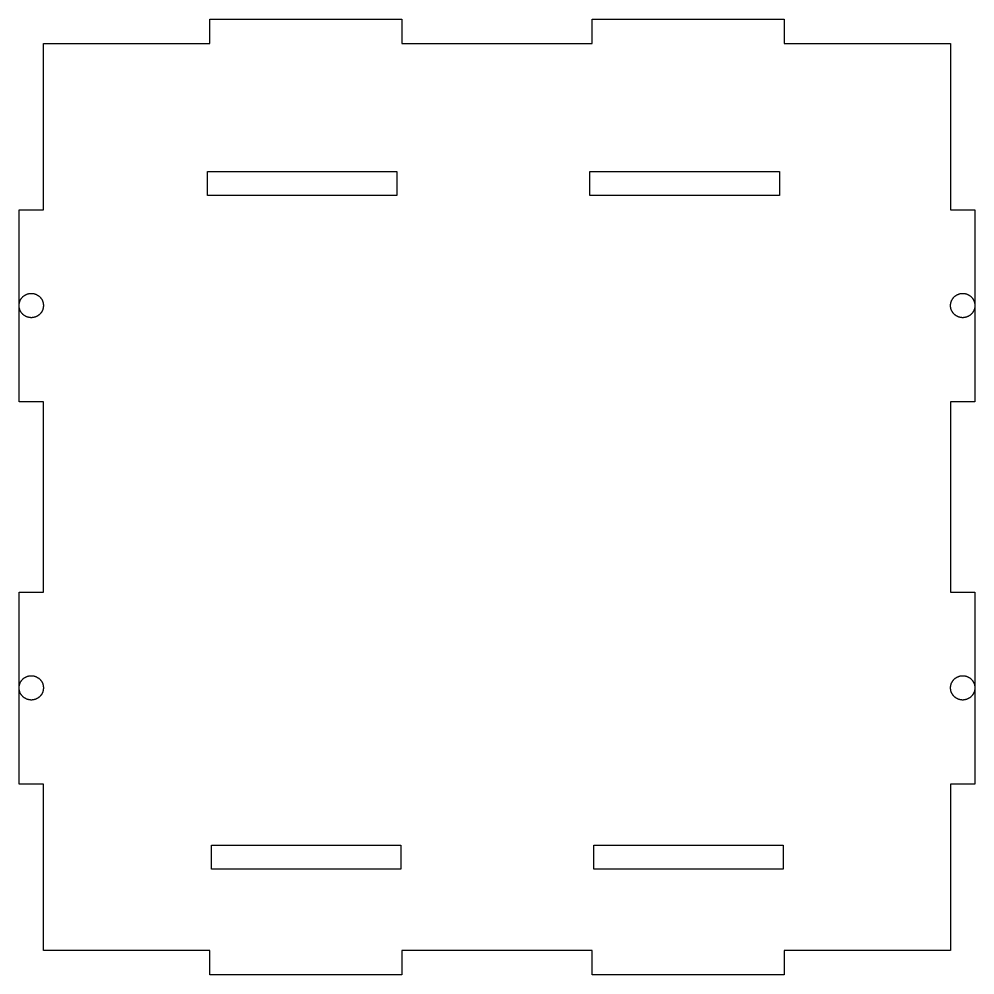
# Model space of a CAD drawing. Header units: millimetres. Extents: x 216 to 763, y 99 to 459.
# Drawn here: x 216.1 to 334.1, y 219.5 to 337.5 of the extents above; entities that cross this region are included whole.
import ezdxf

# ---------------------------------------------------------------- set-up
doc = ezdxf.new("R2010")
doc.units = ezdxf.units.MM
doc.layers.add('Your_Design', color=7, linetype='CONTINUOUS')

msp = doc.modelspace()

# ---------------------------------------------------------------- linework, layer by layer
at = {"layer": 'Your_Design', "color": 5}
for points in [[(219.13, 334.55), (239.69, 334.55), (239.69, 337.55), (263.37, 337.55), (263.37, 334.55), (286.89, 334.55), (286.89, 337.55), (310.57, 337.55), (310.57, 334.55), (331.13, 334.55), (331.13, 313.98), (334.13, 313.98), (334.13, 290.31), (331.13, 290.31), (331.13, 266.78), (334.13, 266.78), (334.13, 243.11), (331.13, 243.11), (331.13, 222.55), (310.57, 222.55), (310.57, 219.55), (286.89, 219.55), (286.89, 222.55), (263.37, 222.55), (263.37, 219.55), (239.69, 219.55), (239.69, 222.55), (219.13, 222.55), (219.13, 243.11), (216.13, 243.11), (216.13, 266.78), (219.13, 266.78), (219.13, 290.31), (216.13, 290.31), (216.13, 313.98), (219.13, 313.98), (219.13, 334.55)], [(239.4, 318.75), (262.78, 318.75), (262.78, 315.77), (239.4, 315.77), (239.4, 318.75)], [(286.61, 318.74), (309.99, 318.74), (309.99, 315.77), (286.61, 315.77), (286.61, 318.74)], [(219.13, 302.18), (219.13, 302.18), (219.13, 302.16), (219.13, 302.13), (219.13, 302.1), (219.13, 302.08), (219.13, 302.05), (219.12, 302.03), (219.12, 302), (219.12, 301.97), (219.11, 301.95), (219.11, 301.92), (219.1, 301.9), (219.1, 301.87), (219.09, 301.85), (219.09, 301.82), (219.08, 301.79), (219.07, 301.77), (219.07, 301.74), (219.06, 301.72), (219.05, 301.69), (219.04, 301.67), (219.03, 301.65), (219.02, 301.62), (219.01, 301.6), (219, 301.57), (218.99, 301.55), (218.98, 301.53), (218.97, 301.5), (218.96, 301.48), (218.94, 301.46), (218.93, 301.43), (218.92, 301.41), (218.9, 301.39), (218.89, 301.37), (218.88, 301.34), (218.86, 301.32), (218.85, 301.3), (218.83, 301.28), (218.81, 301.26), (218.8, 301.24), (218.78, 301.22), (218.76, 301.2), (218.75, 301.18), (218.73, 301.16), (218.71, 301.14), (218.69, 301.12), (218.67, 301.1), (218.65, 301.09), (218.64, 301.07), (218.62, 301.05), (218.6, 301.03), (218.58, 301.02), (218.56, 301), (218.53, 300.98), (218.51, 300.97), (218.49, 300.95), (218.47, 300.94), (218.45, 300.92), (218.43, 300.91), (218.4, 300.9), (218.38, 300.88), (218.36, 300.87), (218.34, 300.86), (218.31, 300.85), (218.29, 300.83), (218.27, 300.82), (218.24, 300.81), (218.22, 300.8), (218.19, 300.79), (218.17, 300.78), (218.14, 300.77), (218.12, 300.76), (218.09, 300.76), (218.07, 300.75), (218.04, 300.74), (218.02, 300.73), (217.99, 300.73), (217.97, 300.72), (217.94, 300.72), (217.92, 300.71), (217.89, 300.71), (217.87, 300.7), (217.84, 300.7), (217.81, 300.69), (217.79, 300.69), (217.76, 300.69), (217.74, 300.69), (217.71, 300.68), (217.68, 300.68), (217.66, 300.68), (217.63, 300.68), (217.61, 300.68), (217.58, 300.68), (217.55, 300.68), (217.53, 300.69), (217.5, 300.69), (217.47, 300.69), (217.45, 300.69), (217.42, 300.7), (217.4, 300.7), (217.37, 300.71), (217.35, 300.71), (217.32, 300.72), (217.29, 300.72), (217.27, 300.73), (217.24, 300.73), (217.22, 300.74), (217.19, 300.75), (217.17, 300.76), (217.14, 300.76), (217.12, 300.77), (217.09, 300.78), (217.07, 300.79), (217.05, 300.8), (217.02, 300.81), (217, 300.82), (216.97, 300.83), (216.95, 300.85), (216.93, 300.86), (216.9, 300.87), (216.88, 300.88), (216.86, 300.9), (216.84, 300.91), (216.81, 300.92), (216.79, 300.94), (216.77, 300.95), (216.75, 300.97), (216.73, 300.98), (216.71, 301), (216.69, 301.02), (216.67, 301.03), (216.65, 301.05), (216.63, 301.07), (216.61, 301.09), (216.59, 301.1), (216.57, 301.12), (216.55, 301.14), (216.53, 301.16), (216.52, 301.18), (216.5, 301.2), (216.48, 301.22), (216.47, 301.24), (216.45, 301.26), (216.43, 301.28), (216.42, 301.3), (216.4, 301.32), (216.39, 301.34), (216.37, 301.37), (216.36, 301.39), (216.35, 301.41), (216.33, 301.43), (216.32, 301.46), (216.31, 301.48), (216.29, 301.5), (216.28, 301.53), (216.27, 301.55), (216.26, 301.57), (216.25, 301.6), (216.24, 301.62), (216.23, 301.65), (216.22, 301.67), (216.21, 301.69), (216.2, 301.72), (216.2, 301.74), (216.19, 301.77), (216.18, 301.79), (216.18, 301.82), (216.17, 301.85), (216.16, 301.87), (216.16, 301.9), (216.15, 301.92), (216.15, 301.95), (216.15, 301.97), (216.14, 302), (216.14, 302.03), (216.14, 302.05), (216.13, 302.08), (216.13, 302.1), (216.13, 302.13), (216.13, 302.16), (216.13, 302.18), (216.13, 302.21), (216.13, 302.24), (216.13, 302.26), (216.13, 302.29), (216.14, 302.31), (216.14, 302.34), (216.14, 302.37), (216.15, 302.39), (216.15, 302.42), (216.15, 302.44), (216.16, 302.47), (216.16, 302.49), (216.17, 302.52), (216.18, 302.55), (216.18, 302.57), (216.19, 302.6), (216.2, 302.62), (216.2, 302.65), (216.21, 302.67), (216.22, 302.7), (216.23, 302.72), (216.24, 302.74), (216.25, 302.77), (216.26, 302.79), (216.27, 302.82), (216.28, 302.84), (216.29, 302.86), (216.31, 302.89), (216.32, 302.91), (216.33, 302.93), (216.35, 302.96), (216.36, 302.98), (216.37, 303), (216.39, 303.02), (216.4, 303.04), (216.42, 303.06), (216.43, 303.09), (216.45, 303.11), (216.47, 303.13), (216.48, 303.15), (216.5, 303.17), (216.52, 303.19), (216.53, 303.21), (216.55, 303.23), (216.57, 303.24), (216.59, 303.26), (216.61, 303.28), (216.63, 303.3), (216.65, 303.32), (216.67, 303.33), (216.69, 303.35), (216.71, 303.37), (216.73, 303.38), (216.75, 303.4), (216.77, 303.41), (216.79, 303.43), (216.81, 303.44), (216.84, 303.46), (216.86, 303.47), (216.88, 303.48), (216.9, 303.5), (216.93, 303.51), (216.95, 303.52), (216.97, 303.53), (217, 303.54), (217.02, 303.55), (217.05, 303.56), (217.07, 303.57), (217.09, 303.58), (217.12, 303.59), (217.14, 303.6), (217.17, 303.61), (217.19, 303.62), (217.22, 303.62), (217.24, 303.63), (217.27, 303.64), (217.29, 303.64), (217.32, 303.65), (217.35, 303.66), (217.37, 303.66), (217.4, 303.66), (217.42, 303.67), (217.45, 303.67), (217.47, 303.67), (217.5, 303.68), (217.53, 303.68), (217.55, 303.68), (217.58, 303.68), (217.61, 303.68), (217.63, 303.68), (217.66, 303.68), (217.68, 303.68), (217.71, 303.68), (217.74, 303.68), (217.76, 303.68), (217.79, 303.67), (217.81, 303.67), (217.84, 303.67), (217.87, 303.66), (217.89, 303.66), (217.92, 303.66), (217.94, 303.65), (217.97, 303.64), (217.99, 303.64), (218.02, 303.63), (218.04, 303.62), (218.07, 303.62), (218.09, 303.61), (218.12, 303.6), (218.14, 303.59), (218.17, 303.58), (218.19, 303.57), (218.22, 303.56), (218.24, 303.55), (218.27, 303.54), (218.29, 303.53), (218.31, 303.52), (218.34, 303.51), (218.36, 303.5), (218.38, 303.48), (218.4, 303.47), (218.43, 303.46), (218.45, 303.44), (218.47, 303.43), (218.49, 303.41), (218.51, 303.4), (218.53, 303.38), (218.56, 303.37), (218.58, 303.35), (218.6, 303.33), (218.62, 303.32), (218.64, 303.3), (218.65, 303.28), (218.67, 303.26), (218.69, 303.24), (218.71, 303.23), (218.73, 303.21), (218.75, 303.19), (218.76, 303.17), (218.78, 303.15), (218.8, 303.13), (218.81, 303.11), (218.83, 303.09), (218.85, 303.06), (218.86, 303.04), (218.88, 303.02), (218.89, 303), (218.9, 302.98), (218.92, 302.96), (218.93, 302.93), (218.94, 302.91), (218.96, 302.89), (218.97, 302.86), (218.98, 302.84), (218.99, 302.82), (219, 302.79), (219.01, 302.77), (219.02, 302.74), (219.03, 302.72), (219.04, 302.7), (219.05, 302.67), (219.06, 302.65), (219.07, 302.62), (219.07, 302.6), (219.08, 302.57), (219.09, 302.55), (219.09, 302.52), (219.1, 302.49), (219.1, 302.47), (219.11, 302.44), (219.11, 302.42), (219.12, 302.39), (219.12, 302.37), (219.12, 302.34), (219.13, 302.31), (219.13, 302.29), (219.13, 302.26), (219.13, 302.24), (219.13, 302.21), (219.13, 302.18)], [(334.13, 302.18), (334.13, 302.18), (334.13, 302.16), (334.13, 302.13), (334.13, 302.1), (334.13, 302.08), (334.13, 302.05), (334.12, 302.03), (334.12, 302), (334.12, 301.97), (334.11, 301.95), (334.11, 301.92), (334.1, 301.9), (334.1, 301.87), (334.09, 301.85), (334.09, 301.82), (334.08, 301.79), (334.07, 301.77), (334.07, 301.74), (334.06, 301.72), (334.05, 301.69), (334.04, 301.67), (334.03, 301.65), (334.02, 301.62), (334.01, 301.6), (334, 301.57), (333.99, 301.55), (333.98, 301.53), (333.97, 301.5), (333.96, 301.48), (333.94, 301.46), (333.93, 301.43), (333.92, 301.41), (333.9, 301.39), (333.89, 301.37), (333.88, 301.34), (333.86, 301.32), (333.85, 301.3), (333.83, 301.28), (333.81, 301.26), (333.8, 301.24), (333.78, 301.22), (333.76, 301.2), (333.75, 301.18), (333.73, 301.16), (333.71, 301.14), (333.69, 301.12), (333.67, 301.1), (333.65, 301.09), (333.64, 301.07), (333.62, 301.05), (333.6, 301.03), (333.58, 301.02), (333.55, 301), (333.53, 300.98), (333.51, 300.97), (333.49, 300.95), (333.47, 300.94), (333.45, 300.92), (333.43, 300.91), (333.4, 300.9), (333.38, 300.88), (333.36, 300.87), (333.34, 300.86), (333.31, 300.85), (333.29, 300.83), (333.27, 300.82), (333.24, 300.81), (333.22, 300.8), (333.19, 300.79), (333.17, 300.78), (333.14, 300.77), (333.12, 300.76), (333.09, 300.76), (333.07, 300.75), (333.04, 300.74), (333.02, 300.73), (332.99, 300.73), (332.97, 300.72), (332.94, 300.72), (332.92, 300.71), (332.89, 300.71), (332.87, 300.7), (332.84, 300.7), (332.81, 300.69), (332.79, 300.69), (332.76, 300.69), (332.74, 300.69), (332.71, 300.68), (332.68, 300.68), (332.66, 300.68), (332.63, 300.68), (332.61, 300.68), (332.58, 300.68), (332.55, 300.68), (332.53, 300.69), (332.5, 300.69), (332.47, 300.69), (332.45, 300.69), (332.42, 300.7), (332.4, 300.7), (332.37, 300.71), (332.35, 300.71), (332.32, 300.72), (332.29, 300.72), (332.27, 300.73), (332.24, 300.73), (332.22, 300.74), (332.19, 300.75), (332.17, 300.76), (332.14, 300.76), (332.12, 300.77), (332.09, 300.78), (332.07, 300.79), (332.05, 300.8), (332.02, 300.81), (332, 300.82), (331.97, 300.83), (331.95, 300.85), (331.93, 300.86), (331.9, 300.87), (331.88, 300.88), (331.86, 300.9), (331.84, 300.91), (331.81, 300.92), (331.79, 300.94), (331.77, 300.95), (331.75, 300.97), (331.73, 300.98), (331.71, 301), (331.69, 301.02), (331.67, 301.03), (331.65, 301.05), (331.63, 301.07), (331.61, 301.09), (331.59, 301.1), (331.57, 301.12), (331.55, 301.14), (331.53, 301.16), (331.52, 301.18), (331.5, 301.2), (331.48, 301.22), (331.47, 301.24), (331.45, 301.26), (331.43, 301.28), (331.42, 301.3), (331.4, 301.32), (331.39, 301.34), (331.37, 301.37), (331.36, 301.39), (331.35, 301.41), (331.33, 301.43), (331.32, 301.46), (331.31, 301.48), (331.29, 301.5), (331.28, 301.53), (331.27, 301.55), (331.26, 301.57), (331.25, 301.6), (331.24, 301.62), (331.23, 301.65), (331.22, 301.67), (331.21, 301.69), (331.2, 301.72), (331.2, 301.74), (331.19, 301.77), (331.18, 301.79), (331.18, 301.82), (331.17, 301.85), (331.16, 301.87), (331.16, 301.9), (331.15, 301.92), (331.15, 301.95), (331.15, 301.97), (331.14, 302), (331.14, 302.03), (331.14, 302.05), (331.13, 302.08), (331.13, 302.1), (331.13, 302.13), (331.13, 302.16), (331.13, 302.18), (331.13, 302.21), (331.13, 302.24), (331.13, 302.26), (331.13, 302.29), (331.14, 302.31), (331.14, 302.34), (331.14, 302.37), (331.15, 302.39), (331.15, 302.42), (331.15, 302.44), (331.16, 302.47), (331.16, 302.49), (331.17, 302.52), (331.18, 302.55), (331.18, 302.57), (331.19, 302.6), (331.2, 302.62), (331.2, 302.65), (331.21, 302.67), (331.22, 302.7), (331.23, 302.72), (331.24, 302.74), (331.25, 302.77), (331.26, 302.79), (331.27, 302.82), (331.28, 302.84), (331.29, 302.86), (331.31, 302.89), (331.32, 302.91), (331.33, 302.93), (331.35, 302.96), (331.36, 302.98), (331.37, 303), (331.39, 303.02), (331.4, 303.04), (331.42, 303.06), (331.43, 303.09), (331.45, 303.11), (331.47, 303.13), (331.48, 303.15), (331.5, 303.17), (331.52, 303.19), (331.53, 303.21), (331.55, 303.23), (331.57, 303.24), (331.59, 303.26), (331.61, 303.28), (331.63, 303.3), (331.65, 303.32), (331.67, 303.33), (331.69, 303.35), (331.71, 303.37), (331.73, 303.38), (331.75, 303.4), (331.77, 303.41), (331.79, 303.43), (331.81, 303.44), (331.84, 303.46), (331.86, 303.47), (331.88, 303.48), (331.9, 303.5), (331.93, 303.51), (331.95, 303.52), (331.97, 303.53), (332, 303.54), (332.02, 303.55), (332.05, 303.56), (332.07, 303.57), (332.09, 303.58), (332.12, 303.59), (332.14, 303.6), (332.17, 303.61), (332.19, 303.62), (332.22, 303.62), (332.24, 303.63), (332.27, 303.64), (332.29, 303.64), (332.32, 303.65), (332.35, 303.66), (332.37, 303.66), (332.4, 303.66), (332.42, 303.67), (332.45, 303.67), (332.47, 303.67), (332.5, 303.68), (332.53, 303.68), (332.55, 303.68), (332.58, 303.68), (332.61, 303.68), (332.63, 303.68), (332.66, 303.68), (332.68, 303.68), (332.71, 303.68), (332.74, 303.68), (332.76, 303.68), (332.79, 303.67), (332.81, 303.67), (332.84, 303.67), (332.87, 303.66), (332.89, 303.66), (332.92, 303.66), (332.94, 303.65), (332.97, 303.64), (332.99, 303.64), (333.02, 303.63), (333.04, 303.62), (333.07, 303.62), (333.09, 303.61), (333.12, 303.6), (333.14, 303.59), (333.17, 303.58), (333.19, 303.57), (333.22, 303.56), (333.24, 303.55), (333.27, 303.54), (333.29, 303.53), (333.31, 303.52), (333.34, 303.51), (333.36, 303.5), (333.38, 303.48), (333.4, 303.47), (333.43, 303.46), (333.45, 303.44), (333.47, 303.43), (333.49, 303.41), (333.51, 303.4), (333.53, 303.38), (333.55, 303.37), (333.58, 303.35), (333.6, 303.33), (333.62, 303.32), (333.64, 303.3), (333.65, 303.28), (333.67, 303.26), (333.69, 303.24), (333.71, 303.23), (333.73, 303.21), (333.75, 303.19), (333.76, 303.17), (333.78, 303.15), (333.8, 303.13), (333.81, 303.11), (333.83, 303.09), (333.85, 303.06), (333.86, 303.04), (333.88, 303.02), (333.89, 303), (333.9, 302.98), (333.92, 302.96), (333.93, 302.93), (333.94, 302.91), (333.96, 302.89), (333.97, 302.86), (333.98, 302.84), (333.99, 302.82), (334, 302.79), (334.01, 302.77), (334.02, 302.74), (334.03, 302.72), (334.04, 302.7), (334.05, 302.67), (334.06, 302.65), (334.07, 302.62), (334.07, 302.6), (334.08, 302.57), (334.09, 302.55), (334.09, 302.52), (334.1, 302.49), (334.1, 302.47), (334.11, 302.44), (334.11, 302.42), (334.12, 302.39), (334.12, 302.37), (334.12, 302.34), (334.13, 302.31), (334.13, 302.29), (334.13, 302.26), (334.13, 302.24), (334.13, 302.21), (334.13, 302.18)], [(219.13, 254.98), (219.13, 254.98), (219.13, 254.96), (219.13, 254.93), (219.13, 254.9), (219.13, 254.88), (219.13, 254.85), (219.12, 254.83), (219.12, 254.8), (219.12, 254.77), (219.11, 254.75), (219.11, 254.72), (219.1, 254.7), (219.1, 254.67), (219.09, 254.65), (219.09, 254.62), (219.08, 254.59), (219.07, 254.57), (219.07, 254.54), (219.06, 254.52), (219.05, 254.49), (219.04, 254.47), (219.03, 254.45), (219.02, 254.42), (219.01, 254.4), (219, 254.37), (218.99, 254.35), (218.98, 254.33), (218.97, 254.3), (218.96, 254.28), (218.94, 254.26), (218.93, 254.23), (218.92, 254.21), (218.9, 254.19), (218.89, 254.17), (218.88, 254.14), (218.86, 254.12), (218.85, 254.1), (218.83, 254.08), (218.81, 254.06), (218.8, 254.04), (218.78, 254.02), (218.76, 254), (218.75, 253.98), (218.73, 253.96), (218.71, 253.94), (218.69, 253.92), (218.67, 253.9), (218.65, 253.89), (218.64, 253.87), (218.62, 253.85), (218.6, 253.83), (218.58, 253.82), (218.56, 253.8), (218.53, 253.78), (218.51, 253.77), (218.49, 253.75), (218.47, 253.74), (218.45, 253.72), (218.43, 253.71), (218.4, 253.7), (218.38, 253.68), (218.36, 253.67), (218.34, 253.66), (218.31, 253.65), (218.29, 253.63), (218.27, 253.62), (218.24, 253.61), (218.22, 253.6), (218.19, 253.59), (218.17, 253.58), (218.14, 253.57), (218.12, 253.56), (218.09, 253.56), (218.07, 253.55), (218.04, 253.54), (218.02, 253.53), (217.99, 253.53), (217.97, 253.52), (217.94, 253.52), (217.92, 253.51), (217.89, 253.51), (217.87, 253.5), (217.84, 253.5), (217.81, 253.49), (217.79, 253.49), (217.76, 253.49), (217.74, 253.49), (217.71, 253.48), (217.68, 253.48), (217.66, 253.48), (217.63, 253.48), (217.61, 253.48), (217.58, 253.48), (217.55, 253.48), (217.53, 253.49), (217.5, 253.49), (217.47, 253.49), (217.45, 253.49), (217.42, 253.5), (217.4, 253.5), (217.37, 253.51), (217.35, 253.51), (217.32, 253.52), (217.29, 253.52), (217.27, 253.53), (217.24, 253.53), (217.22, 253.54), (217.19, 253.55), (217.17, 253.56), (217.14, 253.56), (217.12, 253.57), (217.09, 253.58), (217.07, 253.59), (217.05, 253.6), (217.02, 253.61), (217, 253.62), (216.97, 253.63), (216.95, 253.65), (216.93, 253.66), (216.9, 253.67), (216.88, 253.68), (216.86, 253.7), (216.84, 253.71), (216.81, 253.72), (216.79, 253.74), (216.77, 253.75), (216.75, 253.77), (216.73, 253.78), (216.71, 253.8), (216.69, 253.82), (216.67, 253.83), (216.65, 253.85), (216.63, 253.87), (216.61, 253.89), (216.59, 253.9), (216.57, 253.92), (216.55, 253.94), (216.53, 253.96), (216.52, 253.98), (216.5, 254), (216.48, 254.02), (216.47, 254.04), (216.45, 254.06), (216.43, 254.08), (216.42, 254.1), (216.4, 254.12), (216.39, 254.14), (216.37, 254.17), (216.36, 254.19), (216.35, 254.21), (216.33, 254.23), (216.32, 254.26), (216.31, 254.28), (216.29, 254.3), (216.28, 254.33), (216.27, 254.35), (216.26, 254.37), (216.25, 254.4), (216.24, 254.42), (216.23, 254.45), (216.22, 254.47), (216.21, 254.49), (216.2, 254.52), (216.2, 254.54), (216.19, 254.57), (216.18, 254.59), (216.18, 254.62), (216.17, 254.65), (216.16, 254.67), (216.16, 254.7), (216.15, 254.72), (216.15, 254.75), (216.15, 254.77), (216.14, 254.8), (216.14, 254.83), (216.14, 254.85), (216.13, 254.88), (216.13, 254.9), (216.13, 254.93), (216.13, 254.96), (216.13, 254.98), (216.13, 255.01), (216.13, 255.04), (216.13, 255.06), (216.13, 255.09), (216.14, 255.11), (216.14, 255.14), (216.14, 255.17), (216.15, 255.19), (216.15, 255.22), (216.15, 255.24), (216.16, 255.27), (216.16, 255.29), (216.17, 255.32), (216.18, 255.35), (216.18, 255.37), (216.19, 255.4), (216.2, 255.42), (216.2, 255.45), (216.21, 255.47), (216.22, 255.5), (216.23, 255.52), (216.24, 255.54), (216.25, 255.57), (216.26, 255.59), (216.27, 255.62), (216.28, 255.64), (216.29, 255.66), (216.31, 255.69), (216.32, 255.71), (216.33, 255.73), (216.35, 255.76), (216.36, 255.78), (216.37, 255.8), (216.39, 255.82), (216.4, 255.84), (216.42, 255.86), (216.43, 255.89), (216.45, 255.91), (216.47, 255.93), (216.48, 255.95), (216.5, 255.97), (216.52, 255.99), (216.53, 256.01), (216.55, 256.03), (216.57, 256.04), (216.59, 256.06), (216.61, 256.08), (216.63, 256.1), (216.65, 256.12), (216.67, 256.13), (216.69, 256.15), (216.71, 256.17), (216.73, 256.18), (216.75, 256.2), (216.77, 256.21), (216.79, 256.23), (216.81, 256.24), (216.84, 256.26), (216.86, 256.27), (216.88, 256.28), (216.9, 256.3), (216.93, 256.31), (216.95, 256.32), (216.97, 256.33), (217, 256.34), (217.02, 256.35), (217.05, 256.36), (217.07, 256.37), (217.09, 256.38), (217.12, 256.39), (217.14, 256.4), (217.17, 256.41), (217.19, 256.42), (217.22, 256.42), (217.24, 256.43), (217.27, 256.44), (217.29, 256.44), (217.32, 256.45), (217.35, 256.46), (217.37, 256.46), (217.4, 256.46), (217.42, 256.47), (217.45, 256.47), (217.47, 256.47), (217.5, 256.48), (217.53, 256.48), (217.55, 256.48), (217.58, 256.48), (217.61, 256.48), (217.63, 256.48), (217.66, 256.48), (217.68, 256.48), (217.71, 256.48), (217.74, 256.48), (217.76, 256.48), (217.79, 256.47), (217.81, 256.47), (217.84, 256.47), (217.87, 256.46), (217.89, 256.46), (217.92, 256.46), (217.94, 256.45), (217.97, 256.44), (217.99, 256.44), (218.02, 256.43), (218.04, 256.42), (218.07, 256.42), (218.09, 256.41), (218.12, 256.4), (218.14, 256.39), (218.17, 256.38), (218.19, 256.37), (218.22, 256.36), (218.24, 256.35), (218.27, 256.34), (218.29, 256.33), (218.31, 256.32), (218.34, 256.31), (218.36, 256.3), (218.38, 256.28), (218.4, 256.27), (218.43, 256.26), (218.45, 256.24), (218.47, 256.23), (218.49, 256.21), (218.51, 256.2), (218.53, 256.18), (218.56, 256.17), (218.58, 256.15), (218.6, 256.13), (218.62, 256.12), (218.64, 256.1), (218.65, 256.08), (218.67, 256.06), (218.69, 256.04), (218.71, 256.03), (218.73, 256.01), (218.75, 255.99), (218.76, 255.97), (218.78, 255.95), (218.8, 255.93), (218.81, 255.91), (218.83, 255.89), (218.85, 255.86), (218.86, 255.84), (218.88, 255.82), (218.89, 255.8), (218.9, 255.78), (218.92, 255.76), (218.93, 255.73), (218.94, 255.71), (218.96, 255.69), (218.97, 255.66), (218.98, 255.64), (218.99, 255.62), (219, 255.59), (219.01, 255.57), (219.02, 255.54), (219.03, 255.52), (219.04, 255.5), (219.05, 255.47), (219.06, 255.45), (219.07, 255.42), (219.07, 255.4), (219.08, 255.37), (219.09, 255.35), (219.09, 255.32), (219.1, 255.29), (219.1, 255.27), (219.11, 255.24), (219.11, 255.22), (219.12, 255.19), (219.12, 255.17), (219.12, 255.14), (219.13, 255.11), (219.13, 255.09), (219.13, 255.06), (219.13, 255.04), (219.13, 255.01), (219.13, 254.98)], [(334.13, 254.98), (334.13, 254.98), (334.13, 254.96), (334.13, 254.93), (334.13, 254.9), (334.13, 254.88), (334.13, 254.85), (334.12, 254.83), (334.12, 254.8), (334.12, 254.77), (334.11, 254.75), (334.11, 254.72), (334.1, 254.7), (334.1, 254.67), (334.09, 254.65), (334.09, 254.62), (334.08, 254.59), (334.07, 254.57), (334.07, 254.54), (334.06, 254.52), (334.05, 254.49), (334.04, 254.47), (334.03, 254.45), (334.02, 254.42), (334.01, 254.4), (334, 254.37), (333.99, 254.35), (333.98, 254.33), (333.97, 254.3), (333.96, 254.28), (333.94, 254.26), (333.93, 254.23), (333.92, 254.21), (333.9, 254.19), (333.89, 254.17), (333.88, 254.14), (333.86, 254.12), (333.85, 254.1), (333.83, 254.08), (333.81, 254.06), (333.8, 254.04), (333.78, 254.02), (333.76, 254), (333.75, 253.98), (333.73, 253.96), (333.71, 253.94), (333.69, 253.92), (333.67, 253.9), (333.65, 253.89), (333.64, 253.87), (333.62, 253.85), (333.6, 253.83), (333.58, 253.82), (333.55, 253.8), (333.53, 253.78), (333.51, 253.77), (333.49, 253.75), (333.47, 253.74), (333.45, 253.72), (333.43, 253.71), (333.4, 253.7), (333.38, 253.68), (333.36, 253.67), (333.34, 253.66), (333.31, 253.65), (333.29, 253.63), (333.27, 253.62), (333.24, 253.61), (333.22, 253.6), (333.19, 253.59), (333.17, 253.58), (333.14, 253.57), (333.12, 253.56), (333.09, 253.56), (333.07, 253.55), (333.04, 253.54), (333.02, 253.53), (332.99, 253.53), (332.97, 253.52), (332.94, 253.52), (332.92, 253.51), (332.89, 253.51), (332.87, 253.5), (332.84, 253.5), (332.81, 253.49), (332.79, 253.49), (332.76, 253.49), (332.74, 253.49), (332.71, 253.48), (332.68, 253.48), (332.66, 253.48), (332.63, 253.48), (332.61, 253.48), (332.58, 253.48), (332.55, 253.48), (332.53, 253.49), (332.5, 253.49), (332.47, 253.49), (332.45, 253.49), (332.42, 253.5), (332.4, 253.5), (332.37, 253.51), (332.35, 253.51), (332.32, 253.52), (332.29, 253.52), (332.27, 253.53), (332.24, 253.53), (332.22, 253.54), (332.19, 253.55), (332.17, 253.56), (332.14, 253.56), (332.12, 253.57), (332.09, 253.58), (332.07, 253.59), (332.05, 253.6), (332.02, 253.61), (332, 253.62), (331.97, 253.63), (331.95, 253.65), (331.93, 253.66), (331.9, 253.67), (331.88, 253.68), (331.86, 253.7), (331.84, 253.71), (331.81, 253.72), (331.79, 253.74), (331.77, 253.75), (331.75, 253.77), (331.73, 253.78), (331.71, 253.8), (331.69, 253.82), (331.67, 253.83), (331.65, 253.85), (331.63, 253.87), (331.61, 253.89), (331.59, 253.9), (331.57, 253.92), (331.55, 253.94), (331.53, 253.96), (331.52, 253.98), (331.5, 254), (331.48, 254.02), (331.47, 254.04), (331.45, 254.06), (331.43, 254.08), (331.42, 254.1), (331.4, 254.12), (331.39, 254.14), (331.37, 254.17), (331.36, 254.19), (331.35, 254.21), (331.33, 254.23), (331.32, 254.26), (331.31, 254.28), (331.29, 254.3), (331.28, 254.33), (331.27, 254.35), (331.26, 254.37), (331.25, 254.4), (331.24, 254.42), (331.23, 254.45), (331.22, 254.47), (331.21, 254.49), (331.2, 254.52), (331.2, 254.54), (331.19, 254.57), (331.18, 254.59), (331.18, 254.62), (331.17, 254.65), (331.16, 254.67), (331.16, 254.7), (331.15, 254.72), (331.15, 254.75), (331.15, 254.77), (331.14, 254.8), (331.14, 254.83), (331.14, 254.85), (331.13, 254.88), (331.13, 254.9), (331.13, 254.93), (331.13, 254.96), (331.13, 254.98), (331.13, 255.01), (331.13, 255.04), (331.13, 255.06), (331.13, 255.09), (331.14, 255.11), (331.14, 255.14), (331.14, 255.17), (331.15, 255.19), (331.15, 255.22), (331.15, 255.24), (331.16, 255.27), (331.16, 255.29), (331.17, 255.32), (331.18, 255.35), (331.18, 255.37), (331.19, 255.4), (331.2, 255.42), (331.2, 255.45), (331.21, 255.47), (331.22, 255.5), (331.23, 255.52), (331.24, 255.54), (331.25, 255.57), (331.26, 255.59), (331.27, 255.62), (331.28, 255.64), (331.29, 255.66), (331.31, 255.69), (331.32, 255.71), (331.33, 255.73), (331.35, 255.76), (331.36, 255.78), (331.37, 255.8), (331.39, 255.82), (331.4, 255.84), (331.42, 255.86), (331.43, 255.89), (331.45, 255.91), (331.47, 255.93), (331.48, 255.95), (331.5, 255.97), (331.52, 255.99), (331.53, 256.01), (331.55, 256.03), (331.57, 256.04), (331.59, 256.06), (331.61, 256.08), (331.63, 256.1), (331.65, 256.12), (331.67, 256.13), (331.69, 256.15), (331.71, 256.17), (331.73, 256.18), (331.75, 256.2), (331.77, 256.21), (331.79, 256.23), (331.81, 256.24), (331.84, 256.26), (331.86, 256.27), (331.88, 256.28), (331.9, 256.3), (331.93, 256.31), (331.95, 256.32), (331.97, 256.33), (332, 256.34), (332.02, 256.35), (332.05, 256.36), (332.07, 256.37), (332.09, 256.38), (332.12, 256.39), (332.14, 256.4), (332.17, 256.41), (332.19, 256.42), (332.22, 256.42), (332.24, 256.43), (332.27, 256.44), (332.29, 256.44), (332.32, 256.45), (332.35, 256.46), (332.37, 256.46), (332.4, 256.46), (332.42, 256.47), (332.45, 256.47), (332.47, 256.47), (332.5, 256.48), (332.53, 256.48), (332.55, 256.48), (332.58, 256.48), (332.61, 256.48), (332.63, 256.48), (332.66, 256.48), (332.68, 256.48), (332.71, 256.48), (332.74, 256.48), (332.76, 256.48), (332.79, 256.47), (332.81, 256.47), (332.84, 256.47), (332.87, 256.46), (332.89, 256.46), (332.92, 256.46), (332.94, 256.45), (332.97, 256.44), (332.99, 256.44), (333.02, 256.43), (333.04, 256.42), (333.07, 256.42), (333.09, 256.41), (333.12, 256.4), (333.14, 256.39), (333.17, 256.38), (333.19, 256.37), (333.22, 256.36), (333.24, 256.35), (333.27, 256.34), (333.29, 256.33), (333.31, 256.32), (333.34, 256.31), (333.36, 256.3), (333.38, 256.28), (333.4, 256.27), (333.43, 256.26), (333.45, 256.24), (333.47, 256.23), (333.49, 256.21), (333.51, 256.2), (333.53, 256.18), (333.55, 256.17), (333.58, 256.15), (333.6, 256.13), (333.62, 256.12), (333.64, 256.1), (333.65, 256.08), (333.67, 256.06), (333.69, 256.04), (333.71, 256.03), (333.73, 256.01), (333.75, 255.99), (333.76, 255.97), (333.78, 255.95), (333.8, 255.93), (333.81, 255.91), (333.83, 255.89), (333.85, 255.86), (333.86, 255.84), (333.88, 255.82), (333.89, 255.8), (333.9, 255.78), (333.92, 255.76), (333.93, 255.73), (333.94, 255.71), (333.96, 255.69), (333.97, 255.66), (333.98, 255.64), (333.99, 255.62), (334, 255.59), (334.01, 255.57), (334.02, 255.54), (334.03, 255.52), (334.04, 255.5), (334.05, 255.47), (334.06, 255.45), (334.07, 255.42), (334.07, 255.4), (334.08, 255.37), (334.09, 255.35), (334.09, 255.32), (334.1, 255.29), (334.1, 255.27), (334.11, 255.24), (334.11, 255.22), (334.12, 255.19), (334.12, 255.17), (334.12, 255.14), (334.13, 255.11), (334.13, 255.09), (334.13, 255.06), (334.13, 255.04), (334.13, 255.01), (334.13, 254.98)], [(239.88, 235.56), (263.25, 235.56), (263.25, 232.59), (239.88, 232.59), (239.88, 235.56)], [(287.09, 235.56), (310.46, 235.56), (310.46, 232.59), (287.09, 232.59), (287.09, 235.56)]]:
    msp.add_lwpolyline(points, dxfattribs=at)

doc.saveas('drawing.dxf')
